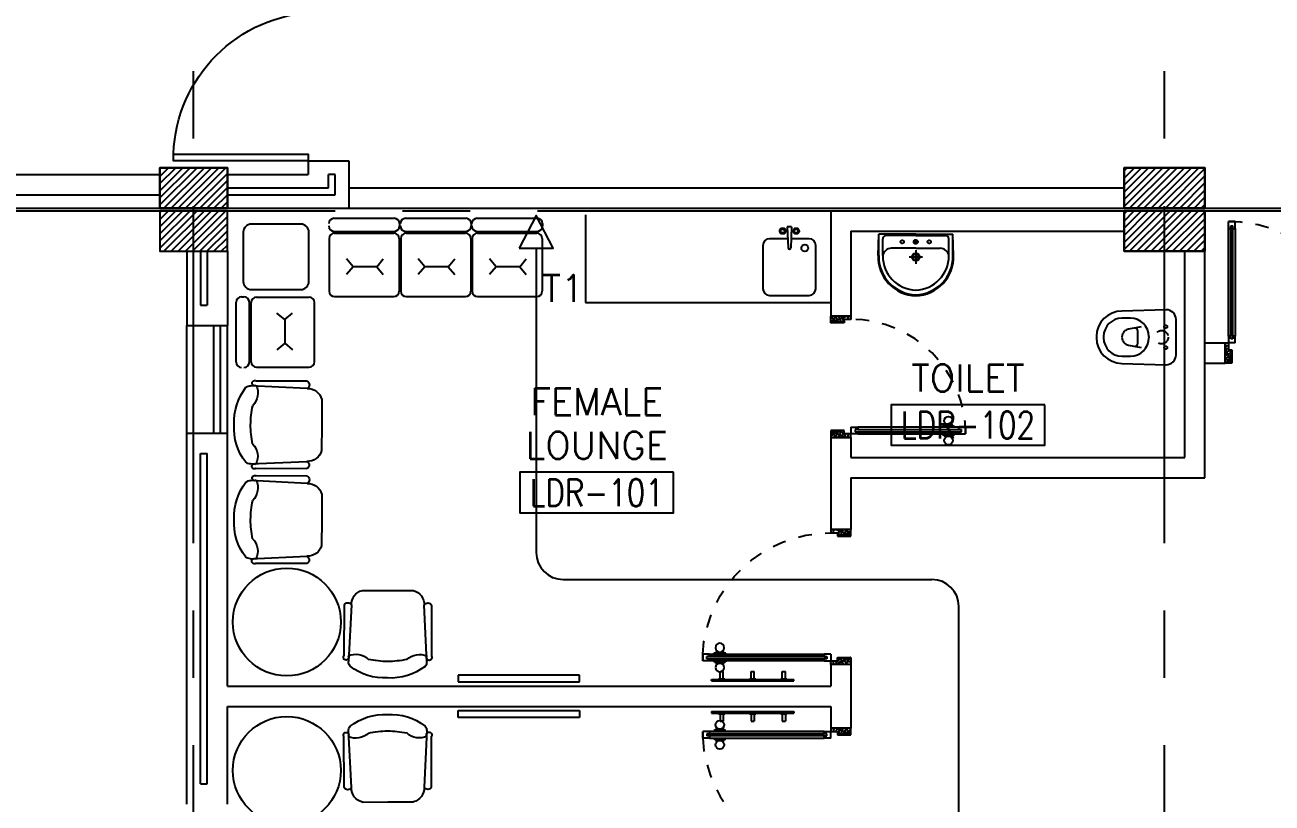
# Model space of a CAD drawing. Extents: x 0 to 92.2, y -1.4 to 78.1.
# Drawn here: x 9.24 to 18.49, y 28.68 to 34.45 of the extents above; entities that cross this region are included whole.
import ezdxf
from ezdxf.enums import TextEntityAlignment as Align

# ---------------------------------------------------------------- set-up
doc = ezdxf.new("R2010")
doc.units = 0
doc.header["$MEASUREMENT"] = 0
doc.header["$PDMODE"] = 34
for name, pattern in [('CENTERX2', [4, 2.5, -0.5, 0.5, -0.5]), ('DASHED', [0.75, 0.5, -0.25]), ('HIDDEN', [0.375, 0.25, -0.125]), ('HIDDEN2', [0.1875, 0.125, -0.0625])]:
    doc.linetypes.add(name, pattern=pattern)
doc.layers.get('0').update_dxf_attribs({"color": 11, "linetype": 'CONTINUOUS'})
doc.layers.get('DEFPOINTS').update_dxf_attribs({"color": 11, "linetype": 'CONTINUOUS'})
for name, color, linetype in [('AX-DIM', 11, 'CONTINUOUS'), ('AXES', 11, 'CENTERX2'), ('COL', 11, 'CONTINUOUS'), ('DOOR', 11, 'CONTINUOUS'), ('E-TEL', 4, 'CONTINUOUS'), ('E-TEXT', 2, 'CONTINUOUS'), ('E-WIRE', 4, 'CONTINUOUS'), ('FIX', 11, 'CONTINUOUS'), ('HAT', 11, 'CONTINUOUS'), ('INSUL', 11, 'CONTINUOUS'), ('ME-FIX', 11, 'CONTINUOUS'), ('NON-MEDICAL', 11, 'CONTINUOUS'), ('RM-BOX', 11, 'CONTINUOUS'), ('RM-NAME', 11, 'CONTINUOUS'), ('RM-NO', 11, 'CONTINUOUS'), ('ROOF', 11, 'CONTINUOUS'), ('WALL', 11, 'CONTINUOUS'), ('WIN', 11, 'CONTINUOUS')]:
    doc.layers.add(name, color=color, linetype=linetype)
doc.styles.add('ROMANS', font='ROMANS.shx', dxfattribs={"width": 0.6})
doc.styles.get("Standard").update_dxf_attribs({"font": 'TXT.shx'})
doc.dimstyles.new('STANDARD_IN', dxfattribs={"dimtxt": 0.24, "dimasz": 0.1, "dimexe": 0.07, "dimexo": 0.05, "dimgap": 0.05, "dimtad": 1, "dimdec": 0, "dimlfac": 1000, "dimzin": 0, "dimtxsty": 'ROMANS', "dimblk": 'ARCHTICK', "dimcen": 0.05, "dimdle": 0.05, "dimclrd": 7, "dimclre": 7, "dimclrt": 2, "dimazin": 3, "dimtfac": 1, "dimtdec": 0, "dimtmove": 0, "dimatfit": 3, "dimtolj": 1, "dimtzin": 0})

# ---------------------------------------------------------------- blocks, each defined once
blk = doc.blocks.new('_ARCHTICK')
at = {"color": 0, "linetype": 'BYBLOCK', "const_width": 0.15}
blk.add_lwpolyline([(-0.5, -0.5), (0.5, 0.5)], dxfattribs=at)
blk = doc.blocks.new('*D167')
at = {"layer": 'AX-DIM', "color": 7, "ltscale": 0.3}
for p, q in [((2.026, 5.1711), (2.026, 64.5911)), ((10.1475, 64.5411), (1.956, 64.5411)), ((10.826, 5.2211), (1.956, 5.2211))]:
    blk.add_line(p, q, dxfattribs=at)
at = {"layer": 'DEFPOINTS', "color": 0, "ltscale": 0.3}
for p in [(2.026, 64.5411), (10.1975, 64.5411), (10.876, 5.2211)]:
    blk.add_point(p, dxfattribs=at)
at = {"layer": 'AX-DIM', "color": 7, "ltscale": 0.3, "xscale": 0.1, "yscale": 0.1, "zscale": 0.1}
for p, rotation in [((2.026, 64.5411), 90), ((2.026, 5.2211), 270)]:
    blk.add_blockref('_ARCHTICK', p, dxfattribs=dict(at, rotation=rotation))
at = {"layer": 'AX-DIM', "color": 2, "ltscale": 0.3, "insert": (1.856, 34.8811), "char_height": 0.24, "attachment_point": 5, "rotation": 90, "style": 'ROMANS'}
blk.add_mtext('\\A1;59320', dxfattribs=at)
blk = doc.blocks.new('RM1')
at = {"layer": 'RM-BOX'}
blk.add_lwpolyline([(569.9, -200), (-569.9, -200), (-569.9, -500), (569.9, -500)], close=True, dxfattribs=at)
at = {"layer": 'RM-NAME', "style": 'ROMANS'}
blk.add_attdef('ROOMNAME1', text='', height=200, dxfattribs=at).set_placement((0, 323.8), align=Align.MIDDLE)
blk = doc.blocks.new('DOOR90')
at = {"layer": 'DOOR', "color": 0, "linetype": 'BYBLOCK'}
for p, q in [((-150, 0), (-150, -25)), ((-150, 0), (0, 0)), ((0, -50), (0, 0)), ((-1000, -25), (-1000, -75)), ((-1000, -75), (-1000, -25)), ((-950, -25), (-1000, -25)), ((-950, -75), (-1000, -75)), ((-970, -42), (-970, -58)), ((-950, -42), (-970, -42)), ((-950, -58), (-970, -58)), ((-950, -25), (-950, -42)), ((-950, -58), (-950, -75)), ((-917.6, -25), (-917.6, -17.8)), ((-827.6, -17.8), (-917.6, -17.8)), ((-917.6, -75), (-917.6, -82.2)), ((-827.6, -82.2), (-917.6, -82.2)), ((-905, -17.8), (-905, -8.8)), ((-905, -8.8), (-840.2, -8.8)), ((-905, -17.8), (-840.2, -17.8)), ((-905, -82.2), (-905, -91.2)), ((-905, -82.2), (-840.2, -82.2)), ((-905, -91.2), (-840.2, -91.2)), ((-840.2, -17.8), (-840.2, -8.8)), ((-840.2, -82.2), (-840.2, -91.2)), ((-827.6, -25), (-827.6, -17.8)), ((-827.6, -75), (-827.6, -82.2)), ((-200, -42), (-200, -25)), ((-200, -25), (-150, -25)), ((-180, -42), (-200, -42)), ((-200, -75), (-200, -58)), ((-200, -58), (-180, -58)), ((-150, -75), (-200, -75)), ((-180, -58), (-180, -42)), ((-150, -75), (-150, -25)), ((-150, -25), (-100, -25)), ((-100, -25), (-100, -50)), ((-100, -50), (0, -50)), ((-150, -900), (-150, -875)), ((-150, -875), (-100, -875)), ((0, -900), (-150, -900)), ((-150, -900), (0, -900)), ((-100, -850), (0, -850)), ((-100, -875), (-100, -850)), ((0, -850), (0, -900))]:
    blk.add_line(p, q, dxfattribs=at)
at = {"layer": 'DOOR', "color": 9, "linetype": 'BYBLOCK'}
for p, q in [((0, -50), (-113.7, 0)), ((0, -50), (-40.1, 0)), ((0, -50), (-100, -36.6)), ((0, -850), (-113.7, -900)), ((0, -850), (-100, -863.4)), ((0, -850), (-40.1, -900))]:
    blk.add_line(p, q, dxfattribs=at)
at = {"layer": 'DOOR', "linetype": 'BYBLOCK'}
for p, q in [((-200, -25), (-950, -25)), ((-200, -42), (-950, -42)), ((-200, -58), (-950, -58)), ((-950, -75), (-200, -75))]:
    blk.add_line(p, q, dxfattribs=at)
at = {"layer": 'DOOR', "color": 0, "linetype": 'BYBLOCK'}
for centre in [(-872.6, 23.5), (-872.6, -123.5)]:
    blk.add_circle(centre, 32.4, dxfattribs=at)
at = {"layer": 'DOOR', "color": 9, "linetype": 'BYBLOCK'}
for centre, radius, start, end in [((0, -50), 154.4, 161.10529, 166.28577), ((0, -50), 134.4, 158.15985, 169.28002), ((0, -50), 94.4, 148.01819, 180), ((0, -50), 74.4, 137.77643, 180), ((0, -50), 114.4, 154.08384, 167.37743), ((0, -50), 54.4, 113.20738, 180), ((0, -50), 34.4, 90, 180), ((0, -50), 14.4, 90, 180), ((0, -850), 154.4, 193.71423, 198.89471), ((0, -850), 134.4, 190.71998, 201.84015), ((0, -850), 94.4, 180, 211.98181), ((0, -850), 74.4, 180, 222.22357), ((0, -850), 54.4, 180, 246.79262), ((0, -850), 34.4, 180, 270), ((0, -850), 14.4, 180, 270)]:
    blk.add_arc(centre, radius, start, end, dxfattribs=at)
at = {"layer": 'DOOR', "linetype": 'HIDDEN', "ltscale": 0.5}
blk.add_arc((-150, -25), 850, 180, 270, dxfattribs=at)
blk = doc.blocks.new('C5')
at = {"layer": 'HAT', "linetype": 'BYBLOCK'}
h = blk.add_hatch(dxfattribs=at)
h.set_pattern_fill('ANSI31', color=256, scale=300, style=0)
h.set_pattern_definition([(45, (-223356.182, -51411.005), (-26.516504, 26.516504), [])])
h.paths.add_polyline_path([(300, 300), (0, 300), (0, 0), (300, 0)])
h.paths.add_polyline_path([(600, 300), (300, 300), (300, 0), (600, 0)])
at = {"layer": 'COL'}
blk.add_lwpolyline([(600, 300), (0, 300), (0, 0), (600, 0)], close=True, dxfattribs=at)
blk = doc.blocks.new('WC1')
at = {"layer": 'FIX'}
for p, q in [((-210, 203.8), (-538, 193.8)), ((-475, 140.8), (-538, 140.8)), ((-727, 4.8), (-727, -4.8)), ((-674, 4.8), (-674, -4.8)), ((-533.7, 24.2), (-539.5, 0)), ((-539.5, 0), (-533.7, -24.2)), ((-394.8, 75.7), (-490.4, 60.1)), ((-339, 4.8), (-339, -4.8)), ((-490.4, -60.1), (-394.8, -75.7)), ((-538, -140.8), (-475, -140.8)), ((-538, -193.8), (-210, -203.8))]:
    blk.add_line(p, q, dxfattribs=at)
at = {"layer": 'FIX', "linetype": 'CONTINUOUS'}
blk.add_line((-420.1, -47.3), (-420.4, 44.6), dxfattribs=at)
at = {"layer": 'FIX'}
blk.add_lwpolyline([(-213.2, -203.8), (-210, -203.8, 0.414214), (-137, -130.8), (-137, 0), (-137, 130.8, 0.414214), (-210, 203.8)], format="xyb", dxfattribs=at)
at = {"layer": 'FIX', "linetype": 'HIDDEN2', "ltscale": 0.3}
blk.add_circle((-245, 0), 49.8, dxfattribs=at)
at = {"layer": 'FIX', "linetype": 'HIDDEN', "ltscale": 0.05}
for centre in [(-213.2, 77.5), (-213.2, -77.5)]:
    blk.add_circle(centre, 11.6, dxfattribs=at)
at = {"layer": 'FIX'}
for centre, radius, start, end in [((-538, 4.8), 189, 90, 180), ((-538, 4.8), 136, 90, 180), ((-475, 4.8), 136, 360, 90), ((-473, -6.9), 68.2, 128.92417, 152.84682), ((-464.4, -17.6), 82, 108.49595, 128.92417), ((-538, -4.8), 189, 180, 270), ((-538, -4.8), 136, 180, 270), ((-473, 6.9), 68.2, 207.15318, 231.07583), ((-464.4, 17.6), 82, 231.07583, 251.50405), ((-475, -4.8), 136, 270, 0)]:
    blk.add_arc(centre, radius, start, end, dxfattribs=at)
at = {"layer": 'FIX', "linetype": 'CONTINUOUS'}
for centre, start, end in [((-442.7, 45.5), 357.66621, 91.61215), ((-442.4, -45.6), 268.38785, 2.33379)]:
    blk.add_arc(centre, 22.3, start, end, dxfattribs=at)
blk = doc.blocks.new('LAV1')
at = {"layer": 'FIX', "linetype": 'BYBLOCK', "ltscale": 0.3}
for p, q in [((-280, 210), (-275, 50)), ((-245, 210), (-245, 85)), ((245, 210), (245, 85)), ((280, 210), (275, 50)), ((0, 60), (-220.2, 60)), ((0, 60), (220.2, 60))]:
    blk.add_line(p, q, dxfattribs=at)
at = {"layer": 'FIX', "linetype": 'CONTINUOUS'}
for p, q in [((-275, 210), (-275, 50)), ((275, 210), (275, 50)), ((0, 155), (-181.4, 155)), ((0, 155), (181.4, 155)), ((0, 50), (-275, 50)), ((0, 50), (-252.5, 50)), ((0, 50), (252.5, 50)), ((0, 50), (275, 50))]:
    blk.add_line(p, q, dxfattribs=at)
at = {"layer": 'FIX', "linetype": 'DASHED', "ltscale": 0.05}
for p, q in [((49.5, 220), (-50.5, 220)), ((-0.5, 170), (-0.5, 270)), ((-0.5, 170), (-0.5, 270))]:
    blk.add_line(p, q, dxfattribs=at)
at = {"layer": 'FIX'}
for p, q in [((15.6, 107.5), (-15.5, 107.5)), ((0, 92), (0, 123))]:
    blk.add_line(p, q, dxfattribs=at)
for centre, radius in [((-0.5, 220), 29.5), ((-0.5, 220), 22.5), ((0, 107.5), 15.5)]:
    blk.add_circle(centre, radius, dxfattribs=at)
at = {"layer": 'FIX', "linetype": 'HIDDEN', "ltscale": 0.05}
for centre in [(-100, 107.5), (100, 107.5)]:
    blk.add_circle(centre, 12.4, dxfattribs=at)
at = {"layer": 'FIX', "linetype": 'BYBLOCK', "ltscale": 0.3}
for centre, radius, start, end in [((6.9, 220), 287, 91.37765, 182.00641), ((-6.9, 220), 287, 357.99359, 88.62235), ((-220.1, 84.9), 24.9, 179.70214, 269.94861), ((220.1, 84.9), 24.9, 270.05139, 0.29786)]:
    blk.add_arc(centre, radius, start, end, dxfattribs=at)
at = {"layer": 'FIX', "linetype": 'CONTINUOUS'}
for centre, radius, start, end in [((8.4, 216.7), 283.4, 91.6988, 181.35097), ((7.6, 212.5), 252.7, 91.73281, 180.48842), ((-8.4, 216.7), 283.4, 358.64903, 88.3012), ((-7.6, 212.5), 252.7, 359.51158, 88.26719), ((-179.2, 221.8), 66.9, 190.20056, 268.07863), ((179.2, 221.8), 66.9, 271.92137, 349.79944)]:
    blk.add_arc(centre, radius, start, end, dxfattribs=at)
blk = doc.blocks.new('DOOR-10')
at = {"layer": 'DOOR', "color": 0, "linetype": 'BYBLOCK'}
for p, q in [((-75.7, 1017.6), (-82.9, 1017.6)), ((-82.9, 927.6), (-82.9, 1017.6)), ((-25.7, 1100), (-75.7, 1100)), ((-75.7, 1100), (-25.7, 1100)), ((-75.7, 1050), (-75.7, 1100)), ((-58.7, 1050), (-75.7, 1050)), ((-42.7, 1070), (-58.7, 1070)), ((-58.7, 1050), (-58.7, 1070)), ((-42.7, 1050), (-42.7, 1070)), ((-25.7, 1050), (-42.7, 1050)), ((-25.7, 1050), (-25.7, 1100)), ((-25.7, 1017.6), (-18.5, 1017.6)), ((-18.5, 927.6), (-18.5, 1017.6)), ((-82.9, 1005), (-91.9, 1005)), ((-91.9, 1005), (-91.9, 940.2)), ((-82.9, 940.2), (-91.9, 940.2)), ((-82.9, 1005), (-82.9, 940.2)), ((-75.7, 927.6), (-82.9, 927.6)), ((-25.7, 927.6), (-18.5, 927.6)), ((-18.5, 1005), (-9.5, 1005)), ((-18.5, 1005), (-18.5, 940.2)), ((-18.5, 940.2), (-9.5, 940.2)), ((-9.5, 1005), (-9.5, 940.2)), ((-75.7, 200), (-58.7, 200)), ((-75.7, 150), (-75.7, 200)), ((-58.7, 200), (-58.7, 180)), ((-42.7, 200), (-25.7, 200)), ((-42.7, 180), (-42.7, 200)), ((-25.7, 200), (-25.7, 150)), ((-1000.7, 0), (-1000.7, 150)), ((-1000.7, 150), (-975.7, 150)), ((-1000.7, 150), (-1000.7, 0)), ((-975.7, 150), (-975.7, 100)), ((-975.7, 100), (-950.7, 100)), ((-950.7, 100), (-950.7, 0)), ((-75.7, 150), (-25.7, 150)), ((-58.7, 180), (-42.7, 180)), ((-50.7, 100), (-50.7, 0)), ((-25.7, 100), (-50.7, 100)), ((-0.7, 150), (-25.7, 150)), ((-25.7, 150), (-25.7, 100)), ((-950.7, 0), (-1000.7, 0)), ((-50.7, 0), (-0.7, 0))]:
    blk.add_line(p, q, dxfattribs=at)
at = {"layer": 'DOOR', "linetype": 'BYBLOCK'}
for p, q in [((-75.7, 1050), (-75.7, 200)), ((-58.7, 200), (-58.7, 1050)), ((-42.7, 200), (-42.7, 1050)), ((-25.7, 200), (-25.7, 1050))]:
    blk.add_line(p, q, dxfattribs=at)
at = {"layer": 'DOOR', "color": 9, "linetype": 'BYBLOCK'}
for p, q in [((-950.7, 0), (-1000.7, 113.7)), ((-950.7, 0), (-964.1, 100)), ((-50.7, 0), (-0.7, 113.7)), ((-50.7, 0), (-37.3, 100)), ((-0.7, 0), (-0.7, 150)), ((-950.7, 0), (-1000.7, 40.1)), ((-50.7, 0), (-0.7, 40.1))]:
    blk.add_line(p, q, dxfattribs=at)
at = {"layer": 'DOOR', "color": 0, "linetype": 'BYBLOCK'}
for centre in [(-124.2, 972.6), (22.8, 972.6)]:
    blk.add_circle(centre, 32.4, dxfattribs=at)
at = {"layer": 'DOOR', "linetype": 'HIDDEN', "ltscale": 0.5}
blk.add_arc((-23.4, 149.1), 952.3, 93.14816, 179.94816, dxfattribs=at)
at = {"layer": 'DOOR', "color": 9, "linetype": 'BYBLOCK'}
for centre, radius, start, end in [((-950.7, 0), 154.4, 103.71423, 108.89471), ((-950.7, 0), 134.4, 100.71998, 111.84015), ((-950.7, 0), 94.4, 90, 121.98181), ((-50.7, 0), 94.4, 58.01819, 90), ((-50.7, 0), 134.4, 68.15985, 79.28002), ((-50.7, 0), 114.4, 64.08384, 77.37743), ((-50.7, 0), 154.4, 71.10529, 76.28577), ((-950.7, 0), 74.4, 90, 132.22357), ((-950.7, 0), 54.4, 90, 156.79262), ((-950.7, 0), 34.4, 90, 180), ((-950.7, 0), 14.4, 90, 180), ((-50.7, 0), 74.4, 47.77643, 90), ((-50.7, 0), 54.4, 23.20738, 90), ((-50.7, 0), 34.4, 0, 90), ((-50.7, 0), 14.4, 0, 90)]:
    blk.add_arc(centre, radius, start, end, dxfattribs=at)
blk = doc.blocks.new('A$C272A55A0')
at = {"layer": 'DOOR', "color": 0, "linetype": 'BYBLOCK'}
for p, q in [((0, 900.4), (0, 1050.4)), ((50, 1050.4), (0, 1050.4)), ((50, 950.4), (50, 1050.4)), ((1750, 950.4), (1750, 1050.4)), ((1750, 1050.4), (1800, 1050.4)), ((1800, 1050.4), (1800, 900.4)), ((25, 950.4), (50, 950.4)), ((25, 900.4), (25, 950.4)), ((1775, 950.4), (1750, 950.4)), ((1775, 900.4), (1775, 950.4)), ((0, 900.4), (25, 900.4)), ((75, 900.4), (25, 900.4)), ((25, 850.4), (25, 900.4)), ((42, 850.4), (25, 850.4)), ((58, 870.4), (42, 870.4)), ((42, 870.4), (42, 850.4)), ((58, 850.4), (58, 870.4)), ((75, 850.4), (58, 850.4)), ((75, 900.4), (75, 850.4)), ((1725, 900.4), (1775, 900.4)), ((1725, 900.4), (1725, 850.4)), ((1725, 850.4), (1742, 850.4)), ((1742, 870.4), (1758, 870.4)), ((1742, 850.4), (1742, 870.4)), ((1758, 870.4), (1758, 850.4)), ((1758, 850.4), (1775, 850.4)), ((1800, 900.4), (1775, 900.4)), ((1775, 850.4), (1775, 900.4)), ((1717.8, 160.1), (1708.8, 160.1)), ((1708.8, 95.3), (1708.8, 160.1)), ((1717.8, 95.3), (1708.8, 95.3)), ((1725, 172.7), (1717.8, 172.7)), ((1717.8, 172.7), (1717.8, 82.7)), ((1717.8, 95.3), (1717.8, 160.1)), ((1775, 172.7), (1782.2, 172.7)), ((1782.2, 172.7), (1782.2, 82.7)), ((1782.2, 160.1), (1791.2, 160.1)), ((1782.2, 95.3), (1782.2, 160.1)), ((1782.2, 95.3), (1791.2, 95.3)), ((1791.2, 95.3), (1791.2, 160.1)), ((25, 50.4), (42, 50.4)), ((25, 50.4), (25, 0.4)), ((25, 0.4), (75, 0.4)), ((75, 0.4), (25, 0.4)), ((42, 50.4), (42, 30.4)), ((42, 30.4), (58, 30.4)), ((58, 50.4), (75, 50.4)), ((58, 50.4), (58, 30.4)), ((75, 50.4), (75, 0.4)), ((1725, 82.7), (1717.8, 82.7)), ((1742, 50.4), (1725, 50.4)), ((1725, 50.4), (1725, 0.4)), ((1775, 0.4), (1725, 0.4)), ((1725, 0.4), (1775, 0.4)), ((1742, 50.4), (1742, 30.4)), ((1758, 30.4), (1742, 30.4)), ((1775, 50.4), (1758, 50.4)), ((1758, 50.4), (1758, 30.4)), ((1775, 82.7), (1782.2, 82.7)), ((1775, 50.4), (1775, 0.4))]:
    blk.add_line(p, q, dxfattribs=at)
at = {"layer": 'DOOR', "color": 9, "linetype": 'BYBLOCK'}
for p, q in [((50, 1050.4), (0, 1010.2)), ((50, 1050.4), (0, 936.6)), ((50, 1050.4), (36.6, 950.4)), ((1750, 1050.4), (1800, 1010.2)), ((1750, 1050.4), (1800, 936.6)), ((1750, 1050.4), (1763.4, 950.4))]:
    blk.add_line(p, q, dxfattribs=at)
at = {"layer": 'DOOR', "linetype": 'BYBLOCK'}
for p, q in [((25, 850.4), (25, 50.4)), ((42, 850.4), (42, 50.4)), ((58, 850.4), (58, 50.4)), ((75, 50.4), (75, 850.4)), ((1725, 50.4), (1725, 850.4)), ((1742, 850.4), (1742, 50.4)), ((1758, 850.4), (1758, 50.4)), ((1775, 850.4), (1775, 50.4))]:
    blk.add_line(p, q, dxfattribs=at)
at = {"layer": 'DOOR', "color": 0, "linetype": 'BYBLOCK'}
for centre in [(1676.5, 127.7), (1823.5, 127.7)]:
    blk.add_circle(centre, 32.4, dxfattribs=at)
at = {"layer": 'DOOR', "color": 9, "linetype": 'BYBLOCK'}
for centre, radius, start, end in [((50, 1050.4), 54.4, 203.20738, 270), ((50, 1050.4), 34.4, 180, 270), ((50, 1050.4), 14.4, 180, 270), ((1750, 1050.4), 14.4, 270, 0), ((1750, 1050.4), 34.4, 270, 0), ((1750, 1050.4), 54.4, 270, 336.79262), ((50, 1050.4), 74.4, 227.77643, 270), ((50, 1050.4), 94.4, 238.01819, 270), ((50, 1050.4), 114.4, 244.08384, 257.37743), ((50, 1050.4), 134.4, 248.15985, 259.28002), ((1750, 1050.4), 74.4, 270, 312.22357), ((1750, 1050.4), 94.4, 270, 301.98181), ((1750, 1050.4), 114.4, 282.62257, 295.91616), ((1750, 1050.4), 134.4, 280.71998, 291.84015), ((50, 1050.4), 154.4, 251.10529, 256.28577), ((1750, 1050.4), 154.4, 283.71423, 288.89471)]:
    blk.add_arc(centre, radius, start, end, dxfattribs=at)
at = {"layer": 'DOOR', "linetype": 'HIDDEN', "ltscale": 0.5}
for centre, start, end in [((50, 851.4), 268.31738, 3.29648), ((1750, 851.4), 176.70352, 271.68262)]:
    blk.add_arc(centre, 851.4, start, end, dxfattribs=at)
at = {"layer": 'WALL', "linetype": 'BYBLOCK'}
blk.add_line((1800, 900.4), (1800, 1050.4), dxfattribs=at)

msp = doc.modelspace()

# ---------------------------------------------------------------- hatches: boundary and pattern name
at = {"layer": 'HAT', "linetype": 'BYBLOCK'}
h = msp.add_hatch(dxfattribs=at)
h.set_pattern_fill('ANSI31', color=256, scale=0.3, style=0)
h.set_pattern_definition([(45, (-205.96349, -17.99986), (-0.026516504, 0.026516504), [])])
h.paths.add_polyline_path([(10.4927, 33.0911), (10.4927, 33.3911), (10.2427, 33.3911), (10.2427, 33.0911)])
h.paths.add_polyline_path([(10.7427, 33.0911), (10.7427, 33.3911), (10.4927, 33.3911), (10.4927, 33.0911)])
h = msp.add_hatch(dxfattribs=at)
h.set_pattern_fill('ANSI31', color=256, scale=0.3, style=0)
h.set_pattern_definition([(45, (-205.96349, -18.31986), (-0.026516504, 0.026516504), [])])
h.paths.add_polyline_path([(10.4927, 32.7711), (10.4927, 33.0711), (10.2427, 33.0711), (10.2427, 32.7711)])
h.paths.add_polyline_path([(10.7427, 32.7711), (10.7427, 33.0711), (10.4927, 33.0711), (10.4927, 32.7711)])
h = msp.add_hatch(dxfattribs=at)
h.set_pattern_fill('ANSI31', color=256, scale=0.3, style=0)
h.set_pattern_definition([(45, (-205.96349, -18.63986), (-0.026516504, 0.026516504), [])])
h.paths.add_polyline_path([(17.6927, 33.0711), (17.3927, 33.0711), (17.3927, 32.7711), (17.6927, 32.7711)])
h.paths.add_polyline_path([(17.9927, 33.0711), (17.6927, 33.0711), (17.6927, 32.7711), (17.9927, 32.7711)])

# ---------------------------------------------------------------- linework, layer by layer
at = {"layer": 'AXES'}
for p, q in [((17.6927, -1.3931), (17.6927, 77.4195)), ((10.4927, -1.3931), (10.4927, 43.5261)), ((1.0427, 33.0911), (74.1327, 33.0911)), ((1.0427, 33.0711), (74.1327, 33.0711))]:
    msp.add_line(p, q, dxfattribs=at)
at = {"layer": 'COL'}
for points in [[(10.7427, 33.3911), (10.2427, 33.3911), (10.2427, 33.0911), (10.7427, 33.0911)], [(10.7427, 33.3911), (10.2427, 33.3911), (10.2427, 33.0911), (10.7427, 33.0911)], [(10.7427, 33.0711), (10.2427, 33.0711), (10.2427, 32.7711), (10.7427, 32.7711)], [(10.7427, 33.0711), (10.2427, 33.0711), (10.2427, 32.7711), (10.7427, 32.7711)], [(17.9927, 33.0711), (17.3927, 33.0711), (17.3927, 32.7711), (17.9927, 32.7711)]]:
    msp.add_lwpolyline(points, close=True, dxfattribs=at)
at = {"layer": 'DOOR'}
msp.add_lwpolyline([(10.3427, 33.4412), (10.3427, 33.4912), (11.3427, 33.4911), (11.3427, 33.4411), (10.3427, 33.4412, -0.394043), (11.3427, 34.5411, -0.414214)], format="xyb", dxfattribs=at)
at = {"layer": 'E-TEL', "color": 4}
msp.add_lwpolyline([(12.9068, 32.7942), (13.1593, 32.7942), (13.033, 33.0364), (13.033, 33.0364)], close=True, dxfattribs=at)
at = {"layer": 'E-WIRE', "color": 4, "linetype": 'BYBLOCK'}
for p, q in [((13.033, 32.7942), (13.033, 30.5372)), ((13.233, 30.3372), (15.9677, 30.3372)), ((16.1677, 14.9961), (16.1677, 30.1372))]:
    msp.add_line(p, q, dxfattribs=at)
for centre, start, end in [((13.233, 30.5372), 180, 270), ((15.9677, 30.1372), 0, 90)]:
    msp.add_arc(centre, 0.2, start, end, dxfattribs=at)
at = {"layer": 'INSUL'}
for p, q in [((11.5427, 33.3411), (11.4927, 33.3411)), ((11.4927, 33.2411), (11.4927, 33.3411)), ((11.5427, 33.1911), (11.5427, 33.3411)), ((10.7427, 33.2411), (11.4927, 33.2411)), ((10.7427, 33.1911), (11.5427, 33.1911)), ((10.5427, 32.7711), (10.5427, 32.3711)), ((10.5927, 32.7711), (10.5927, 32.3711)), ((10.5427, 32.3711), (10.5927, 32.3711)), ((10.5427, 31.2711), (10.5927, 31.2711)), ((10.5427, 28.8211), (10.5427, 31.2711)), ((10.5927, 28.8211), (10.5927, 31.2711)), ((10.5427, 28.8211), (10.5927, 28.8211))]:
    msp.add_line(p, q, dxfattribs=at)
at = {"layer": 'ME-FIX'}
for p, q in [((13.3979, 33.0411), (13.3979, 32.3911)), ((14.8946, 32.9528), (14.9006, 32.7976)), ((14.9266, 32.9528), (14.8946, 32.9528)), ((14.9266, 32.9528), (14.9206, 32.7976)), ((14.9006, 32.8646), (14.7642, 32.8646)), ((15.0571, 32.8646), (14.9206, 32.8646)), ((14.7143, 32.8148), (14.7143, 32.4937)), ((15.1069, 32.4937), (15.1069, 32.8148)), ((13.3979, 32.3911), (15.2177, 32.3911)), ((14.7642, 32.4438), (15.0571, 32.4438))]:
    msp.add_line(p, q, dxfattribs=at)
for centre, radius in [((14.8609, 32.9217), 0.0217), ((14.8609, 32.9217), 0.014), ((14.9604, 32.9217), 0.0217), ((14.9604, 32.9217), 0.014), ((15.0251, 32.7952), 0.0255)]:
    msp.add_circle(centre, radius, dxfattribs=at)
for centre, radius, start, end in [((14.7642, 32.8148), 0.0499, 90, 180), ((15.0571, 32.8148), 0.0499, 0, 90), ((14.9106, 32.7976), 0.00997, 180, 0), ((14.7642, 32.4937), 0.0499, 180, 270), ((15.0571, 32.4937), 0.0499, 270, 0)]:
    msp.add_arc(centre, radius, start, end, dxfattribs=at)
at = {"layer": 'NON-MEDICAL'}
for p, q in [((11.2866, 32.9734), (10.9218, 32.9734)), ((11.5349, 33.0162), (11.9793, 33.0162)), ((12.0193, 32.9762), (12.0193, 32.959)), ((12.0193, 32.9762), (12.0193, 32.959)), ((12.0661, 33.0162), (12.5105, 33.0162)), ((12.5505, 32.9762), (12.5505, 32.959)), ((12.5505, 32.9762), (12.5505, 32.959)), ((12.5956, 33.0162), (13.0399, 33.0162)), ((13.0799, 32.9762), (13.0799, 32.959)), ((13.0799, 32.9762), (13.0799, 32.959)), ((10.861, 32.9126), (10.861, 32.5478)), ((11.3474, 32.5478), (11.3474, 32.9126)), ((11.4975, 32.8652), (11.4975, 32.4752)), ((11.5349, 32.919), (11.9793, 32.919)), ((11.5375, 32.9052), (11.9767, 32.9052)), ((12.0167, 32.8652), (12.0167, 32.4752)), ((12.0167, 32.8652), (12.0167, 32.4752)), ((12.0287, 32.8652), (12.0287, 32.4752)), ((12.0661, 32.919), (12.5105, 32.919)), ((12.0687, 32.9052), (12.5079, 32.9052)), ((12.5479, 32.8652), (12.5479, 32.4752)), ((12.5479, 32.8652), (12.5479, 32.4752)), ((12.5582, 32.8652), (12.5582, 32.4752)), ((12.5956, 32.919), (13.0399, 32.919)), ((12.5982, 32.9052), (13.0373, 32.9052)), ((13.0773, 32.8652), (13.0773, 32.4752)), ((13.0773, 32.8652), (13.0773, 32.4752)), ((11.675, 32.6563), (11.6264, 32.7147)), ((11.675, 32.6563), (11.6264, 32.5979)), ((11.8501, 32.6563), (11.675, 32.6563)), ((11.8501, 32.6563), (11.8988, 32.7147)), ((11.8501, 32.6563), (11.8988, 32.5979)), ((12.2062, 32.6563), (12.1576, 32.7147)), ((12.2062, 32.6563), (12.1576, 32.5979)), ((12.3813, 32.6563), (12.2062, 32.6563)), ((12.3813, 32.6563), (12.43, 32.7147)), ((12.3813, 32.6563), (12.43, 32.5979)), ((12.7357, 32.6563), (12.687, 32.7147)), ((12.7357, 32.6563), (12.687, 32.5979)), ((12.9108, 32.6563), (12.7357, 32.6563)), ((12.9108, 32.6563), (12.9594, 32.7147)), ((12.9108, 32.6563), (12.9594, 32.5979)), ((10.9218, 32.487), (11.2866, 32.487)), ((10.8085, 31.9489), (10.8085, 32.3933)), ((10.8485, 32.4333), (10.8657, 32.4333)), ((10.8485, 32.4333), (10.8657, 32.4333)), ((10.9057, 31.9489), (10.9057, 32.3933)), ((10.9195, 31.9515), (10.9195, 32.3907)), ((10.9595, 32.4307), (11.3495, 32.4307)), ((10.9595, 32.4307), (11.3495, 32.4307)), ((11.3895, 31.9515), (11.3895, 32.3907)), ((11.5375, 32.4352), (11.9767, 32.4352)), ((12.0687, 32.4352), (12.5079, 32.4352)), ((12.5982, 32.4352), (13.0373, 32.4352)), ((11.1683, 32.2641), (11.11, 32.3128)), ((11.1683, 32.2641), (11.2267, 32.3128)), ((11.1683, 32.2641), (11.1683, 32.089)), ((11.1683, 32.089), (11.11, 32.0404)), ((11.1683, 32.089), (11.2267, 32.0404)), ((10.9595, 31.9115), (11.3495, 31.9115)), ((12.4546, 29.628), (12.4546, 29.578)), ((13.3546, 29.628), (12.4546, 29.628)), ((13.3546, 29.578), (13.3546, 29.628)), ((14.3342, 29.5847), (14.3342, 29.5964)), ((14.3342, 29.5964), (14.9438, 29.5964)), ((14.3851, 29.601), (14.4313, 29.601)), ((14.3851, 29.5964), (14.3851, 29.601)), ((14.3965, 29.655), (14.4199, 29.655)), ((14.3965, 29.601), (14.3965, 29.655)), ((14.4199, 29.601), (14.4199, 29.655)), ((14.4313, 29.5964), (14.4313, 29.601)), ((14.6159, 29.601), (14.6621, 29.601)), ((14.6159, 29.5964), (14.6159, 29.601)), ((14.6273, 29.601), (14.6273, 29.655)), ((14.6273, 29.655), (14.6507, 29.655)), ((14.6507, 29.601), (14.6507, 29.655)), ((14.6621, 29.5964), (14.6621, 29.601)), ((14.8467, 29.5964), (14.8467, 29.601)), ((14.8467, 29.601), (14.8928, 29.601)), ((14.858, 29.601), (14.858, 29.655)), ((14.858, 29.655), (14.8815, 29.655)), ((14.8815, 29.601), (14.8815, 29.655)), ((14.8928, 29.5964), (14.8928, 29.601)), ((14.9438, 29.5847), (14.9438, 29.5964)), ((12.4546, 29.578), (13.3546, 29.578)), ((14.3342, 29.5847), (14.9438, 29.5847)), ((12.4546, 29.3143), (12.4546, 29.3643)), ((12.4546, 29.3643), (13.3546, 29.3643)), ((13.3546, 29.3643), (13.3546, 29.3143)), ((14.3342, 29.3576), (14.3342, 29.3459)), ((14.3342, 29.3576), (14.9438, 29.3576)), ((14.3342, 29.3459), (14.9438, 29.3459)), ((14.3851, 29.3459), (14.3851, 29.3413)), ((14.3851, 29.3413), (14.4313, 29.3413)), ((14.3965, 29.3413), (14.3965, 29.2873)), ((14.4199, 29.3413), (14.4199, 29.2873)), ((14.4313, 29.3459), (14.4313, 29.3413)), ((14.6159, 29.3459), (14.6159, 29.3413)), ((14.6159, 29.3413), (14.6621, 29.3413)), ((14.6273, 29.3413), (14.6273, 29.2873)), ((14.6507, 29.3413), (14.6507, 29.2873)), ((14.6621, 29.3459), (14.6621, 29.3413)), ((14.8467, 29.3459), (14.8467, 29.3413)), ((14.8467, 29.3413), (14.8928, 29.3413)), ((14.858, 29.3413), (14.858, 29.2873)), ((14.8815, 29.3413), (14.8815, 29.2873)), ((14.8928, 29.3459), (14.8928, 29.3413)), ((14.9438, 29.3576), (14.9438, 29.3459)), ((13.3546, 29.3143), (12.4546, 29.3143)), ((14.3965, 29.2873), (14.4199, 29.2873)), ((14.6273, 29.2873), (14.6507, 29.2873)), ((14.858, 29.2873), (14.8815, 29.2873))]:
    msp.add_line(p, q, dxfattribs=at)
at = {"layer": 'NON-MEDICAL', "extrusion": (0, 0, -1)}
for p, q in [((11.335, 31.7534), (10.9153, 31.7744)), ((11.3352, 31.8074), (10.9568, 31.8087)), ((11.4428, 31.672), (11.4422, 31.4828)), ((11.4422, 31.4828), (11.4415, 31.2936)), ((10.9133, 31.1948), (11.3331, 31.2129)), ((11.3329, 31.1589), (10.9546, 31.1602)), ((11.3352, 31.1038), (10.9568, 31.1051)), ((11.335, 31.0498), (10.9153, 31.0707)), ((11.4428, 30.9683), (11.4422, 30.7792)), ((11.4422, 30.7792), (11.4415, 30.59)), ((10.9133, 30.4912), (11.3331, 30.5093)), ((11.3329, 30.4553), (10.9546, 30.4566)), ((11.7439, 30.256), (11.9331, 30.2554)), ((11.9331, 30.2554), (12.1222, 30.2547)), ((11.6084, 30.1484), (11.6071, 29.7701)), ((11.6624, 30.1482), (11.6415, 29.7285)), ((12.221, 29.7265), (12.2029, 30.1464)), ((12.257, 30.1462), (12.2557, 29.7678)), ((11.6084, 28.7939), (11.6071, 29.1722)), ((11.6624, 28.7941), (11.6415, 29.2138)), ((12.221, 29.2158), (12.2029, 28.7959)), ((12.257, 28.7961), (12.2557, 29.1744)), ((11.7439, 28.6863), (11.9331, 28.6869)), ((11.9331, 28.6869), (12.1222, 28.6876))]:
    msp.add_line(p, q, dxfattribs=at)
at = {"layer": 'NON-MEDICAL'}
for centre in [(11.1838, 30.0216), (11.1838, 28.9206)]:
    msp.add_circle(centre, 0.4, dxfattribs=at)
for centre, radius, start, end in [((10.9218, 32.9126), 0.0608, 90, 180), ((11.2866, 32.9126), 0.0608, 0, 90), ((11.5349, 32.9762), 0.04, 90, 180), ((11.5349, 32.959), 0.04, 180, 270), ((11.9793, 32.9762), 0.04, 0, 90), ((11.9793, 32.959), 0.04, 270, 0), ((12.0661, 32.9762), 0.04, 90, 180), ((12.0661, 32.959), 0.04, 180, 270), ((12.5105, 32.9762), 0.04, 0, 90), ((12.5105, 32.959), 0.04, 270, 0), ((12.5956, 32.9762), 0.04, 90, 180), ((12.5956, 32.959), 0.04, 180, 270), ((13.0399, 32.9762), 0.04, 0, 90), ((13.0399, 32.959), 0.04, 270, 0), ((11.5375, 32.8652), 0.04, 90, 180), ((11.9767, 32.8652), 0.04, 0, 90), ((12.0687, 32.8652), 0.04, 90, 180), ((12.5079, 32.8652), 0.04, 0, 90), ((12.5982, 32.8652), 0.04, 90, 180), ((13.0373, 32.8652), 0.04, 0, 90), ((10.9218, 32.5478), 0.0608, 180, 270), ((11.2866, 32.5478), 0.0608, 270, 0), ((11.5375, 32.4752), 0.04, 180, 270), ((11.9767, 32.4752), 0.04, 270, 0), ((12.0687, 32.4752), 0.04, 180, 270), ((12.5079, 32.4752), 0.04, 270, 0), ((12.5982, 32.4752), 0.04, 180, 270), ((13.0373, 32.4752), 0.04, 270, 0), ((10.8485, 32.3933), 0.04, 90, 180), ((10.8657, 32.3933), 0.04, 0, 90), ((10.9595, 32.3907), 0.04, 90, 180), ((11.3495, 32.3907), 0.04, 0, 90), ((10.8485, 31.9489), 0.04, 180, 270), ((10.8657, 31.9489), 0.04, 270, 0), ((10.9595, 31.9515), 0.04, 180, 270), ((11.3495, 31.9515), 0.04, 270, 0)]:
    msp.add_arc(centre, radius, start, end, dxfattribs=at)
at = {"layer": 'NON-MEDICAL', "extrusion": (0, 0, -1)}
for centre, radius, start, end in [((-11.2049, 31.5084), 0.412, 356.75257, 38.14876), ((-10.9132, 31.7234), 0.051, 50.65614, 92.28364), ((-10.9455, 31.7928), 0.0195, 235.03992, 125.35171), ((-10.8339, 31.7203), 0.1352, 155.27234, 224.16343), ((-11.3211, 31.7805), 0.0304, 117.61716, 242.77448), ((-11.3381, 31.6455), 0.108, 88.33544, 165.796), ((-11.6659, 31.4723), 0.7509, 0.93926, 11.81859), ((-11.2048, 31.4589), 0.412, 322.24288, 3.63907), ((-11.6659, 31.4918), 0.7509, 348.57305, 359.45238), ((-10.8323, 31.2495), 0.1352, 136.22821, 205.1193), ((-11.337, 31.3208), 0.108, 194.59564, 272.0562), ((-10.9116, 31.2458), 0.051, 268.108, 309.7355), ((-10.9434, 31.1762), 0.0195, 235.03992, 125.35171), ((-11.319, 31.186), 0.0304, 117.61716, 242.77448), ((-10.9455, 31.0892), 0.0195, 235.03992, 125.35171), ((-11.3211, 31.0769), 0.0304, 117.61716, 242.77448), ((-11.2049, 30.8047), 0.412, 356.75257, 38.14876), ((-10.9132, 31.0198), 0.051, 50.65614, 92.28364), ((-10.8339, 31.0166), 0.1352, 155.27234, 224.16343), ((-11.3381, 30.9419), 0.108, 88.33544, 165.796), ((-11.6659, 30.7687), 0.7509, 0.93926, 11.81859), ((-11.2048, 30.7552), 0.412, 322.24288, 3.63907), ((-11.6659, 30.7882), 0.7509, 348.57305, 359.45238), ((-10.8323, 30.5459), 0.1352, 136.22821, 205.1193), ((-11.337, 30.6172), 0.108, 194.59564, 272.0562), ((-10.9116, 30.5422), 0.051, 268.108, 309.7355), ((-10.9434, 30.4726), 0.0195, 235.03992, 125.35171), ((-11.319, 30.4823), 0.0304, 117.61716, 242.77448), ((-11.7704, 30.1513), 0.108, 358.33544, 75.796), ((-12.095, 30.1502), 0.108, 104.59564, 182.0562), ((-11.6354, 30.1343), 0.0304, 27.61716, 152.77448), ((-12.2299, 30.1322), 0.0304, 27.61716, 152.77448), ((-11.6956, 29.6472), 0.1352, 65.27234, 134.16343), ((-12.1664, 29.6456), 0.1352, 46.22821, 115.1193), ((-11.623, 29.7588), 0.0195, 145.03992, 35.35171), ((-11.6924, 29.7265), 0.051, 320.65614, 2.28364), ((-11.9075, 30.0181), 0.412, 266.75257, 308.14876), ((-11.9436, 30.4791), 0.7509, 270.93926, 281.81859), ((-11.957, 30.018), 0.412, 232.24288, 273.63907), ((-11.9241, 30.4792), 0.7509, 258.57305, 269.45238), ((-12.1701, 29.7248), 0.051, 178.108, 219.7355), ((-12.2397, 29.7567), 0.0195, 145.03992, 35.35171), ((-11.9075, 28.9241), 0.412, 51.85124, 93.24743), ((-11.957, 28.9243), 0.412, 86.36093, 127.75712), ((-11.6924, 29.2158), 0.051, 357.71636, 39.34386), ((-12.1701, 29.2175), 0.051, 140.2645, 181.892), ((-11.623, 29.1835), 0.0195, 324.64829, 214.96008), ((-11.6956, 29.2951), 0.1352, 225.83657, 294.72766), ((-11.9436, 28.4632), 0.7509, 78.18141, 89.06074), ((-11.9241, 28.4631), 0.7509, 90.54762, 101.42695), ((-12.1664, 29.2967), 0.1352, 244.8807, 313.77179), ((-12.2397, 29.1856), 0.0195, 324.64829, 214.96008), ((-11.6354, 28.808), 0.0304, 207.22552, 332.38284), ((-11.7704, 28.7909), 0.108, 284.204, 1.66456), ((-12.095, 28.7921), 0.108, 177.9438, 255.40436), ((-12.2299, 28.81), 0.0304, 207.22552, 332.38284)]:
    msp.add_arc(centre, radius, start, end, dxfattribs=at)
at = {"layer": 'ROOF'}
for p, q in [((7.5927, 33.3411), (10.2427, 33.3411)), ((5.0177, 33.1911), (10.2427, 33.1911))]:
    msp.add_line(p, q, dxfattribs=at)
at = {"layer": 'WALL'}
for p, q in [((11.3427, 33.4411), (11.6427, 33.4411)), ((11.3427, 33.4411), (11.3427, 33.3411)), ((11.6427, 33.4411), (11.6427, 33.0911)), ((10.7427, 33.3411), (11.3427, 33.3411)), ((11.6427, 33.2411), (17.3927, 33.2411)), ((10.7427, 33.0911), (17.3927, 33.0911)), ((15.2177, 33.0711), (17.3927, 33.0712)), ((15.2177, 33.0711), (15.2177, 32.2911)), ((15.3677, 32.9211), (17.3911, 32.9212)), ((15.3677, 32.9211), (15.3677, 32.2911)), ((10.4427, 32.7711), (10.4427, 32.2211)), ((10.7427, 32.7711), (10.7427, 32.2211)), ((17.8427, 31.2413), (17.8427, 32.7712)), ((17.9927, 31.0912), (17.9927, 32.7712)), ((15.2177, 32.2911), (15.3677, 32.2911)), ((10.4427, 32.2211), (10.7427, 32.2211)), ((17.9927, 32.0911), (18.1427, 32.0911)), ((17.9927, 31.9411), (18.1427, 31.9411)), ((10.4427, 31.4211), (10.7427, 31.4211)), ((10.4427, 28.6711), (10.4427, 31.4211)), ((10.7427, 29.5461), (10.7427, 31.4211)), ((15.2177, 31.3911), (15.2177, 30.7076)), ((15.2177, 31.3911), (15.3677, 31.3911)), ((15.3677, 31.3911), (15.3677, 31.2411)), ((15.3677, 31.2411), (17.8427, 31.2413)), ((15.3677, 31.0911), (17.9927, 31.0912)), ((15.3677, 31.0911), (15.3677, 30.7076)), ((15.3677, 30.7076), (15.2177, 30.7076)), ((15.3677, 29.7076), (15.2177, 29.7076)), ((15.2177, 29.7076), (15.2177, 29.5461)), ((15.3677, 29.7076), (15.3677, 29.2346)), ((10.7427, 29.5461), (15.2177, 29.5461)), ((10.7427, 29.3961), (15.2177, 29.3961)), ((10.7427, 28.6711), (10.7427, 29.3961)), ((15.2177, 29.3961), (15.2177, 29.2346)), ((15.3677, 29.2346), (15.2177, 29.2346))]:
    msp.add_line(p, q, dxfattribs=at)
at = {"layer": 'WALL', "linetype": 'BYBLOCK'}
msp.add_line((18.1427, 31.9411), (18.1427, 32.0911), dxfattribs=at)
at = {"layer": 'WALL', "linetype": 'BYBLOCK', "ltscale": 0.3}
for points in [[(10.2427, 33.3911), (10.7427, 33.3911), (10.7427, 33.0911), (10.2427, 33.0911)], [(17.3927, 33.3911), (17.9927, 33.3911), (17.9927, 33.0911), (17.3927, 33.0911)], [(10.7427, 33.0711), (10.2427, 33.0711), (10.2427, 32.7711), (10.7427, 32.7711)], [(17.3927, 33.0712), (17.9927, 33.0712), (17.9927, 32.7711), (17.3927, 32.7711)]]:
    msp.add_lwpolyline(points, close=True, dxfattribs=at)
at = {"layer": 'WALL'}
msp.add_arc((17.5397, 31.0942), 0.003, 270, 0, dxfattribs=at)
at = {"layer": 'WIN'}
for p, q in [((10.4427, 31.4211), (10.4427, 32.2211)), ((10.6427, 31.4211), (10.6427, 32.2211)), ((10.6927, 31.4211), (10.6927, 32.2211)), ((10.7427, 31.4211), (10.7427, 32.2211))]:
    msp.add_line(p, q, dxfattribs=at)

# ---------------------------------------------------------------- block references
at = {"ltscale": 1000, "xscale": 0.001, "yscale": 0.001, "zscale": 0.001, "rotation": 180}
msp.add_blockref('LAV1', (15.8482, 32.9489), dxfattribs=at)
at = {"layer": 'COL', "linetype": 'BYBLOCK', "xscale": 0.001, "yscale": 0.001, "zscale": 0.001}
msp.add_blockref('C5', (17.3927, 33.0911), dxfattribs=at)
at = {"layer": 'DOOR', "color": 0, "linetype": 'BYBLOCK', "yscale": 0.001, "zscale": 0.001, "rotation": 180}
for name, p, xscale in [('A$C272A55A0', (18.1427, 32.9915), -0.001), ('DOOR90', (15.2177, 31.3911), 0.001)]:
    msp.add_blockref(name, p, dxfattribs=dict(at, xscale=xscale))
at = {"layer": 'DOOR', "color": 0, "linetype": 'BYBLOCK', "ltscale": 0.3, "yscale": 0.001, "zscale": 0.001, "rotation": 90}
for p, xscale in [((15.3677, 29.7069), -0.001), ((15.3677, 29.2353), 0.001)]:
    msp.add_blockref('DOOR-10', p, dxfattribs=dict(at, xscale=xscale))
at = {"layer": 'FIX', "xscale": 0.001, "yscale": 0.001, "zscale": 0.001}
msp.add_blockref('WC1', (17.9152, 32.134), dxfattribs=at)
at = {"layer": 'RM-NAME'}
ref = msp.add_blockref('RM1', (16.235, 31.8323), dxfattribs=dict(at, xscale=0.001, yscale=0.001, zscale=0.001))
ref.add_attrib('ROOMNO', 'LDR-102', dxfattribs={"layer": 'RM-NO', "height": 0.2, "style": 'ROMANS', "width": 0.8}).set_placement((16.235, 31.4823), align=Align.MIDDLE)
ref.add_attrib('ROOMNAME2', 'TOILET', dxfattribs={"height": 0.2, "style": 'ROMANS'}).set_placement((16.235, 31.8323), align=Align.MIDDLE)
ref = msp.add_blockref('RM1', (13.4816, 31.3319), dxfattribs=dict(at, xscale=0.001, yscale=0.001, zscale=0.001))
ref.add_attrib('ROOMNO', 'LDR-101', dxfattribs={"layer": 'RM-NO', "height": 0.2, "style": 'ROMANS', "width": 0.8}).set_placement((13.4816, 30.9819), align=Align.MIDDLE)
ref.add_attrib('ROOMNAME2', 'LOUNGE', dxfattribs={"height": 0.2, "style": 'ROMANS'}).set_placement((13.4816, 31.3319), align=Align.MIDDLE)
ref.add_attrib('ROOMNAME1', 'FEMALE', dxfattribs={"height": 0.2, "style": 'ROMANS'}).set_placement((13.4816, 31.6557), align=Align.MIDDLE)

# ---------------------------------------------------------------- texts
at = {"layer": 'E-TEXT', "color": 4}
msp.add_text('T1', height=0.2, dxfattribs=at).set_placement((13.2329, 32.4958), align=Align.MIDDLE)

# ---------------------------------------------------------------- dimensions: what is measured, and where the dimension line sits
at = {"layer": 'AX-DIM'}
dim = msp.add_linear_dim(base=(2.026, 64.5411), p1=(10.876, 5.2211), p2=(10.1975, 64.5411), angle=90, dimstyle='STANDARD_IN', dxfattribs=at)
dim.commit()
dim.dimension.update_dxf_attribs({"geometry": '*D167', "text_midpoint": (1.856, 34.8811)})

doc.saveas('drawing.dxf')
